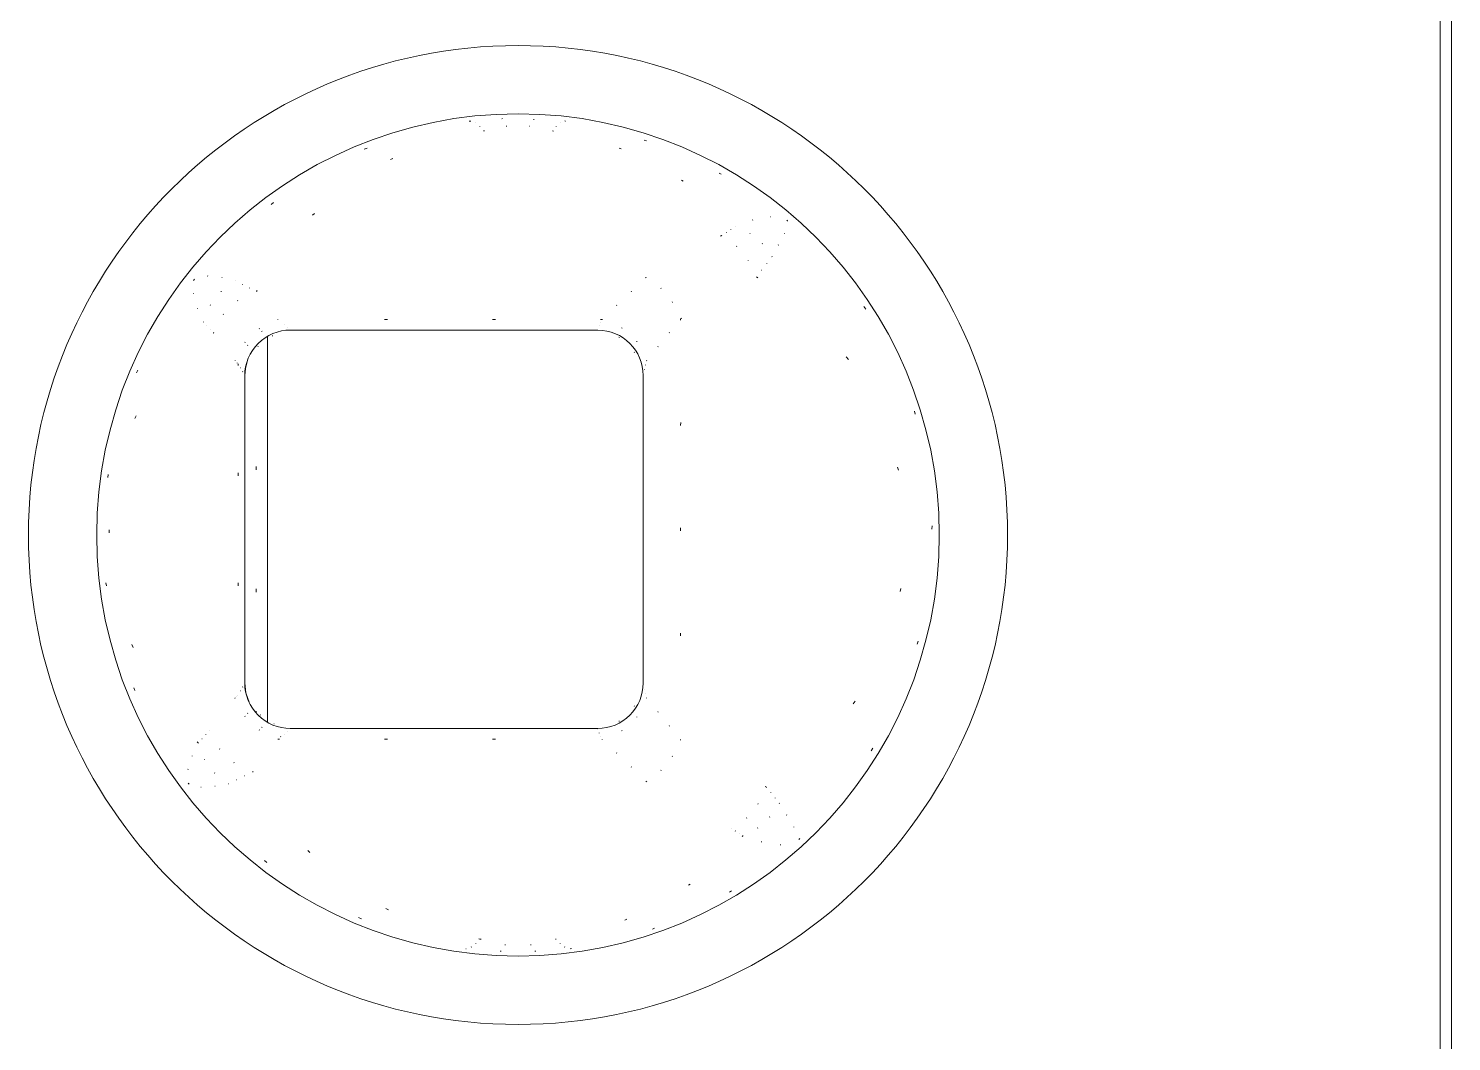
# Model space of a CAD drawing. Header units: inches. Extents: x 17 to 3130, y 15 to 659.
# Drawn here: x 1135.56 to 1141.81, y 214.86 to 219.31 of the extents above; entities that cross this region are included whole.
import ezdxf

# ---------------------------------------------------------------- set-up
doc = ezdxf.new("R2010")
doc.units = ezdxf.units.IN
doc.header["$MEASUREMENT"] = 0
doc.layers.add('Ebene 1', color=7, linetype='Continuous')

msp = doc.modelspace()

# ---------------------------------------------------------------- linework, layer by layer
at = {"layer": 'Ebene 1', "lineweight": 9}
for points in [[(1141.76414, 228.28024), (1141.76414, 228.28024), (1141.76414, 213.98014), (1141.76414, 213.98014)], [(1141.81414, 214.78024), (1141.81414, 214.78024), (1141.81414, 220.53014), (1141.81414, 220.53014)], [(1136.71414, 217.98024), (1136.71414, 217.98024), (1136.71414, 217.98024), (1136.71414, 217.98024)], [(1136.71414, 217.98024), (1136.71414, 217.98024), (1138.06414, 217.98004), (1138.06414, 217.98004)], [(1138.26404, 217.78024), (1138.26404, 217.89054), (1138.17454, 217.98024), (1138.06414, 217.98004)], [(1136.51664, 217.81204), (1136.51664, 217.81204), (1136.52414, 217.84284), (1136.52414, 217.84284)], [(1136.51414, 217.78054), (1136.51414, 217.78054), (1136.51664, 217.81204), (1136.51664, 217.81204)], [(1136.51414, 217.78054), (1136.51414, 217.78054), (1136.51414, 217.78054), (1136.51414, 217.78054)], [(1136.51414, 216.42984), (1136.51414, 216.42984), (1136.51414, 217.78054), (1136.51414, 217.78054)], [(1138.26404, 217.78904), (1138.26404, 217.78904), (1138.26404, 217.78904), (1138.26404, 217.78904)], [(1138.26404, 217.78904), (1138.26404, 217.78904), (1138.26404, 216.42134), (1138.26404, 216.42134)], [(1136.51414, 216.42984), (1136.51414, 216.42984), (1136.51414, 216.42984), (1136.51414, 216.42984)], [(1136.51884, 216.38664), (1136.51884, 216.38664), (1136.51414, 216.42984), (1136.51414, 216.42984)], [(1136.51884, 216.38664), (1136.51884, 216.38664), (1136.51884, 216.38664), (1136.51884, 216.38664)], [(1136.53284, 216.34544), (1136.53284, 216.34544), (1136.51884, 216.38664), (1136.51884, 216.38664)], [(1136.71414, 216.23024), (1136.71414, 216.23024), (1136.71414, 216.23024), (1136.71414, 216.23024)], [(1138.06414, 216.23024), (1138.06414, 216.23024), (1136.71414, 216.23024), (1136.71414, 216.23024)]]:
    msp.add_open_spline(points, degree=3, dxfattribs=at)
for points, knots in [([(1137.71414, 219.23024), (1136.52674, 219.23024), (1135.56414, 218.26764), (1135.56414, 217.08024), (1135.56414, 217.08024), (1135.56414, 215.89284), (1136.52674, 214.93014), (1137.71414, 214.93004), (1137.71414, 214.93004), (1138.90154, 214.93014), (1139.86414, 215.89284), (1139.86414, 217.08024), (1139.86414, 217.08024), (1139.86424, 218.26754), (1138.90154, 219.23024), (1137.71424, 219.23024)], [0, 0, 0, 0, 0.25, 0.25, 0.25, 0.25, 0.5, 0.5, 0.5, 0.5, 0.75, 0.75, 0.75, 0.75, 1, 1, 1, 1]), ([(1137.71414, 218.93024), (1136.69244, 218.93024), (1135.86414, 218.10184), (1135.86414, 217.08024), (1135.86414, 217.08024), (1135.86404, 216.05844), (1136.69244, 215.23014), (1137.71414, 215.23024), (1137.71414, 215.23024), (1138.73584, 215.23024), (1139.56414, 216.05844), (1139.56414, 217.08024), (1139.56414, 217.08024), (1139.56404, 218.10184), (1138.73594, 218.93024), (1137.71414, 218.93024)], [0, 0, 0, 0, 0.25, 0.25, 0.25, 0.25, 0.5, 0.5, 0.5, 0.5, 0.75, 0.75, 0.75, 0.75, 1, 1, 1, 1]), ([(1136.71414, 217.98024), (1136.66114, 217.98024), (1136.61014, 217.95914), (1136.57274, 217.92164), (1136.57274, 217.92164), (1136.53524, 217.88404), (1136.51404, 217.83324), (1136.51414, 217.78024)], [0, 0, 0, 0, 0.5, 0.5, 0.5, 0.5, 1, 1, 1, 1]), ([(1136.51414, 216.43024), (1136.51414, 216.37704), (1136.53514, 216.32624), (1136.57274, 216.28874), (1136.57274, 216.28874), (1136.61014, 216.25124), (1136.66114, 216.23024), (1136.71414, 216.23024)], [0, 0, 0, 0, 0.5, 0.5, 0.5, 0.5, 1, 1, 1, 1]), ([(1138.06414, 216.23024), (1138.11724, 216.23024), (1138.16804, 216.25124), (1138.20564, 216.28874), (1138.20564, 216.28874), (1138.24304, 216.32624), (1138.26404, 216.37724), (1138.26404, 216.43024)], [0, 0, 0, 0, 0.5, 0.5, 0.5, 0.5, 1, 1, 1, 1])]:
    msp.add_open_spline(points, degree=3, knots=knots, dxfattribs=at)
at = {"layer": 'Ebene 1', "color": 3, "lineweight": 9}
for points in [[(1137.50614, 218.89864), (1137.50614, 218.89864), (1137.49974, 218.89744), (1137.49974, 218.89744)], [(1137.50614, 218.89864), (1137.50614, 218.89864), (1137.50614, 218.89864), (1137.50614, 218.89864)], [(1137.50614, 218.89864), (1137.50614, 218.89864), (1137.50644, 218.89864), (1137.50644, 218.89864)], [(1137.52874, 218.89024), (1137.52874, 218.89024), (1137.52874, 218.89024), (1137.52874, 218.89024)], [(1137.52874, 218.89024), (1137.52874, 218.89024), (1137.52944, 218.89004), (1137.52944, 218.89004)], [(1137.64664, 218.90904), (1137.64664, 218.90904), (1137.64284, 218.90864), (1137.64284, 218.90864)], [(1137.66174, 218.87524), (1137.66174, 218.87524), (1137.66454, 218.87564), (1137.66454, 218.87564)], [(1137.76394, 218.87654), (1137.76394, 218.87654), (1137.76394, 218.87654), (1137.76394, 218.87654)], [(1137.76394, 218.87654), (1137.76394, 218.87654), (1137.76654, 218.87604), (1137.76654, 218.87604)], [(1137.78154, 218.90504), (1137.78154, 218.90504), (1137.78154, 218.90504), (1137.78154, 218.90504)], [(1137.78524, 218.90504), (1137.78524, 218.90504), (1137.78154, 218.90504), (1137.78154, 218.90504)], [(1137.89944, 218.89024), (1137.89944, 218.89024), (1137.89874, 218.89004), (1137.89874, 218.89004)], [(1137.92024, 218.89894), (1137.92024, 218.89894), (1137.92024, 218.89894), (1137.92024, 218.89894)], [(1137.92214, 218.89864), (1137.92214, 218.89864), (1137.92024, 218.89894), (1137.92024, 218.89894)], [(1137.92214, 218.89864), (1137.92214, 218.89864), (1137.92174, 218.89864), (1137.92174, 218.89864)], [(1137.54654, 218.87394), (1137.54654, 218.87394), (1137.54654, 218.87394), (1137.54654, 218.87394)], [(1137.54654, 218.87394), (1137.54654, 218.87394), (1137.54694, 218.87344), (1137.54694, 218.87344)], [(1137.56294, 218.85534), (1137.56294, 218.85534), (1137.56424, 218.85554), (1137.56424, 218.85554)], [(1137.56294, 218.85534), (1137.56294, 218.85534), (1137.56294, 218.85534), (1137.56294, 218.85534)], [(1137.56294, 218.85534), (1137.56294, 218.85534), (1137.56714, 218.85524), (1137.56714, 218.85524)], [(1137.86534, 218.85524), (1137.86534, 218.85524), (1137.86534, 218.85524), (1137.86534, 218.85524)], [(1137.86534, 218.85524), (1137.86534, 218.85524), (1137.86944, 218.85434), (1137.86944, 218.85434)], [(1137.88174, 218.87394), (1137.88174, 218.87394), (1137.88124, 218.87344), (1137.88124, 218.87344)], [(1138.26834, 218.81424), (1138.26834, 218.81424), (1138.26834, 218.81424), (1138.26834, 218.81424)], [(1138.27784, 218.81164), (1138.27784, 218.81164), (1138.26834, 218.81424), (1138.26834, 218.81424)], [(1137.05104, 218.77904), (1137.05104, 218.77904), (1137.03884, 218.77434), (1137.03884, 218.77434)], [(1138.15914, 218.77954), (1138.15914, 218.77954), (1138.15914, 218.77954), (1138.15914, 218.77954)], [(1138.15914, 218.77954), (1138.15914, 218.77954), (1138.16694, 218.77644), (1138.16694, 218.77644)], [(1137.15434, 218.72934), (1137.15434, 218.72934), (1137.16484, 218.73404), (1137.16484, 218.73404)], [(1138.43204, 218.63844), (1138.43204, 218.63844), (1138.43204, 218.63844), (1138.43204, 218.63844)], [(1138.43204, 218.63844), (1138.43204, 218.63844), (1138.43914, 218.63384), (1138.43914, 218.63384)], [(1138.59834, 218.66934), (1138.59834, 218.66934), (1138.59834, 218.66934), (1138.59834, 218.66934)], [(1138.60714, 218.66494), (1138.60714, 218.66494), (1138.59834, 218.66934), (1138.59834, 218.66934)], [(1136.63984, 218.54014), (1136.63984, 218.54014), (1136.62944, 218.53224), (1136.62944, 218.53224)], [(1136.81204, 218.48464), (1136.81204, 218.48464), (1136.82004, 218.49304), (1136.82004, 218.49304)], [(1138.74584, 218.46414), (1138.74584, 218.46414), (1138.74394, 218.46344), (1138.74394, 218.46344)], [(1138.82374, 218.47784), (1138.82374, 218.47784), (1138.82154, 218.47784), (1138.82154, 218.47784)], [(1138.89454, 218.46294), (1138.89454, 218.46294), (1138.89454, 218.46294), (1138.89454, 218.46294)], [(1138.89834, 218.46004), (1138.89834, 218.46004), (1138.89454, 218.46294), (1138.89454, 218.46294)], [(1138.89754, 218.46064), (1138.89754, 218.46064), (1138.89754, 218.46064), (1138.89754, 218.46064)], [(1138.89834, 218.46004), (1138.89834, 218.46004), (1138.89754, 218.46064), (1138.89754, 218.46064)], [(1138.89834, 218.46004), (1138.89834, 218.46004), (1138.89834, 218.46004), (1138.89834, 218.46004)], [(1138.89834, 218.46004), (1138.89834, 218.46004), (1138.89894, 218.45944), (1138.89894, 218.45944)], [(1138.60844, 218.39544), (1138.60844, 218.39544), (1138.60384, 218.39304), (1138.60384, 218.39304)], [(1138.60844, 218.39544), (1138.60844, 218.39544), (1138.60844, 218.39544), (1138.60844, 218.39544)], [(1138.60844, 218.39544), (1138.60844, 218.39544), (1138.60934, 218.39484), (1138.60934, 218.39484)], [(1138.62914, 218.40924), (1138.62914, 218.40924), (1138.62854, 218.40894), (1138.62854, 218.40894)], [(1138.64944, 218.42304), (1138.64944, 218.42304), (1138.64904, 218.42264), (1138.64904, 218.42264)], [(1138.66974, 218.43654), (1138.66974, 218.43654), (1138.66934, 218.43634), (1138.66934, 218.43634)], [(1138.73284, 218.40514), (1138.73284, 218.40514), (1138.73284, 218.40514), (1138.73284, 218.40514)], [(1138.73444, 218.40424), (1138.73444, 218.40424), (1138.73284, 218.40514), (1138.73284, 218.40514)], [(1138.88454, 218.40604), (1138.88454, 218.40604), (1138.88394, 218.40444), (1138.88394, 218.40444)], [(1138.67414, 218.34904), (1138.67414, 218.34904), (1138.67414, 218.34904), (1138.67414, 218.34904)], [(1138.67414, 218.34904), (1138.67414, 218.34904), (1138.67594, 218.34784), (1138.67594, 218.34784)], [(1138.78614, 218.36034), (1138.78614, 218.36034), (1138.78614, 218.36034), (1138.78614, 218.36034)], [(1138.78724, 218.35884), (1138.78724, 218.35884), (1138.78614, 218.36034), (1138.78614, 218.36034)], [(1138.85814, 218.35424), (1138.85814, 218.35424), (1138.85744, 218.35284), (1138.85744, 218.35284)], [(1138.72434, 218.28804), (1138.72434, 218.28804), (1138.72434, 218.28804), (1138.72434, 218.28804)], [(1138.72434, 218.28804), (1138.72434, 218.28804), (1138.72524, 218.28604), (1138.72524, 218.28604)], [(1138.80674, 218.27274), (1138.80674, 218.27274), (1138.80744, 218.27354), (1138.80744, 218.27354)], [(1138.82924, 218.30344), (1138.82924, 218.30344), (1138.82924, 218.30344), (1138.82924, 218.30344)], [(1138.82984, 218.30264), (1138.82984, 218.30264), (1138.82924, 218.30344), (1138.82924, 218.30344)], [(1136.29334, 218.20374), (1136.29334, 218.20374), (1136.28954, 218.19854), (1136.28954, 218.19854)], [(1136.29334, 218.20374), (1136.29334, 218.20374), (1136.29394, 218.20444), (1136.29394, 218.20444)], [(1136.35074, 218.21784), (1136.35074, 218.21784), (1136.35074, 218.21784), (1136.35074, 218.21784)], [(1136.35074, 218.21784), (1136.35074, 218.21784), (1136.35254, 218.21764), (1136.35254, 218.21764)], [(1136.41344, 218.21184), (1136.41344, 218.21184), (1136.41344, 218.21184), (1136.41344, 218.21184)], [(1136.41344, 218.21184), (1136.41344, 218.21184), (1136.41514, 218.21164), (1136.41514, 218.21164)], [(1136.47514, 218.19644), (1136.47514, 218.19644), (1136.47514, 218.19644), (1136.47514, 218.19644)], [(1136.47514, 218.19644), (1136.47514, 218.19644), (1136.47554, 218.19614), (1136.47554, 218.19614)], [(1138.27554, 218.21104), (1138.27554, 218.21104), (1138.27464, 218.21014), (1138.27464, 218.21014)], [(1138.27554, 218.21104), (1138.27554, 218.21104), (1138.27554, 218.21104), (1138.27554, 218.21104)], [(1138.27554, 218.21104), (1138.27554, 218.21104), (1138.27644, 218.21044), (1138.27644, 218.21044)], [(1138.76134, 218.21404), (1138.76134, 218.21404), (1138.76174, 218.21464), (1138.76174, 218.21464)], [(1138.76134, 218.21404), (1138.76134, 218.21404), (1138.76134, 218.21404), (1138.76134, 218.21404)], [(1138.76134, 218.21404), (1138.76134, 218.21404), (1138.76734, 218.20984), (1138.76734, 218.20984)], [(1138.78394, 218.24324), (1138.78394, 218.24324), (1138.78454, 218.24404), (1138.78454, 218.24404)], [(1136.28924, 218.14134), (1136.28924, 218.14134), (1136.28924, 218.14134), (1136.28924, 218.14134)], [(1136.28954, 218.13954), (1136.28954, 218.13954), (1136.28924, 218.14134), (1136.28924, 218.14134)], [(1136.40974, 218.14904), (1136.40974, 218.14904), (1136.41144, 218.15024), (1136.41144, 218.15024)], [(1136.50474, 218.18104), (1136.50474, 218.18104), (1136.50474, 218.18104), (1136.50474, 218.18104)], [(1136.50474, 218.18104), (1136.50474, 218.18104), (1136.50544, 218.18064), (1136.50544, 218.18064)], [(1136.53454, 218.16554), (1136.53454, 218.16554), (1136.53454, 218.16554), (1136.53454, 218.16554)], [(1136.53454, 218.16554), (1136.53454, 218.16554), (1136.53544, 218.16504), (1136.53544, 218.16504)], [(1136.56494, 218.14984), (1136.56494, 218.14984), (1136.56794, 218.15464), (1136.56794, 218.15464)], [(1138.21234, 218.15054), (1138.21234, 218.15054), (1138.21064, 218.14884), (1138.21064, 218.14884)], [(1138.34124, 218.16474), (1138.34124, 218.16474), (1138.34124, 218.16474), (1138.34124, 218.16474)], [(1138.34124, 218.16474), (1138.34124, 218.16474), (1138.34314, 218.16344), (1138.34314, 218.16344)], [(1136.30624, 218.07714), (1136.30624, 218.07714), (1136.30624, 218.07714), (1136.30624, 218.07714)], [(1136.30674, 218.07544), (1136.30674, 218.07544), (1136.30624, 218.07714), (1136.30624, 218.07714)], [(1136.36264, 218.08854), (1136.36264, 218.08854), (1136.36354, 218.09064), (1136.36354, 218.09064)], [(1136.48174, 218.10864), (1136.48174, 218.10864), (1136.48404, 218.10984), (1136.48404, 218.10984)], [(1138.14824, 218.08924), (1138.14824, 218.08924), (1138.14654, 218.08764), (1138.14654, 218.08764)], [(1138.39144, 218.10364), (1138.39144, 218.10364), (1138.39144, 218.10364), (1138.39144, 218.10364)], [(1138.39144, 218.10364), (1138.39144, 218.10364), (1138.39244, 218.10144), (1138.39244, 218.10144)], [(1139.23294, 218.08344), (1139.23294, 218.08344), (1139.23294, 218.08344), (1139.23294, 218.08344)], [(1139.24134, 218.07234), (1139.24134, 218.07234), (1139.23294, 218.08344), (1139.23294, 218.08344)], [(1136.33264, 218.01664), (1136.33264, 218.01664), (1136.33264, 218.01664), (1136.33264, 218.01664)], [(1136.33294, 218.01584), (1136.33294, 218.01584), (1136.33264, 218.01664), (1136.33264, 218.01664)], [(1136.33294, 218.01584), (1136.33294, 218.01584), (1136.33334, 218.01684), (1136.33334, 218.01684)], [(1136.33294, 218.01584), (1136.33294, 218.01584), (1136.33294, 218.01584), (1136.33294, 218.01584)], [(1136.33294, 218.01584), (1136.33294, 218.01584), (1136.33314, 218.01564), (1136.33314, 218.01564)], [(1136.34734, 218.00024), (1136.34734, 218.00024), (1136.34734, 218.00024), (1136.34734, 218.00024)], [(1136.34734, 218.00024), (1136.34734, 218.00024), (1136.34774, 217.99984), (1136.34774, 217.99984)], [(1136.41914, 218.04824), (1136.41914, 218.04824), (1136.42034, 218.05044), (1136.42034, 218.05044)], [(1136.65874, 218.02864), (1136.65874, 218.02864), (1136.65874, 218.02864), (1136.65874, 218.02864)], [(1136.65994, 218.02704), (1136.65994, 218.02704), (1136.65874, 218.02864), (1136.65874, 218.02864)], [(1136.68654, 218.00484), (1136.68654, 218.00484), (1136.68654, 218.00484), (1136.68654, 218.00484)], [(1136.68694, 218.00464), (1136.68694, 218.00464), (1136.68654, 218.00484), (1136.68654, 218.00484)], [(1137.12794, 218.02704), (1137.12794, 218.02704), (1137.12794, 218.02704), (1137.12794, 218.02704)], [(1137.14084, 218.02704), (1137.14084, 218.02704), (1137.12794, 218.02704), (1137.12794, 218.02704)], [(1137.60234, 218.02704), (1137.60234, 218.02704), (1137.60234, 218.02704), (1137.60234, 218.02704)], [(1137.61534, 218.02704), (1137.61534, 218.02704), (1137.60234, 218.02704), (1137.60234, 218.02704)], [(1138.07054, 218.00004), (1138.07054, 218.00004), (1138.07044, 217.99984), (1138.07044, 217.99984)], [(1138.07694, 218.01364), (1138.07694, 218.01364), (1138.07684, 218.01334), (1138.07684, 218.01334)], [(1138.07694, 218.02704), (1138.07694, 218.02704), (1138.07694, 218.02704), (1138.07694, 218.02704)], [(1138.08344, 218.02694), (1138.08344, 218.02694), (1138.07694, 218.02704), (1138.07694, 218.02704)], [(1138.08344, 218.02694), (1138.08344, 218.02694), (1138.08324, 218.02684), (1138.08324, 218.02684)], [(1138.08344, 218.02694), (1138.08344, 218.02694), (1138.08344, 218.02694), (1138.08344, 218.02694)], [(1138.08344, 218.02694), (1138.08344, 218.02694), (1138.08454, 218.02664), (1138.08454, 218.02664)], [(1138.42854, 218.02974), (1138.42854, 218.02974), (1138.43314, 218.03224), (1138.43314, 218.03224)], [(1138.42854, 218.02974), (1138.42854, 218.02974), (1138.42854, 218.02974), (1138.42854, 218.02974)], [(1138.42854, 218.02974), (1138.42854, 218.02974), (1138.42854, 218.02344), (1138.42854, 218.02344)], [(1136.36204, 217.98444), (1136.36204, 217.98444), (1136.36204, 217.98444), (1136.36204, 217.98444)], [(1136.36204, 217.98444), (1136.36204, 217.98444), (1136.36234, 217.98404), (1136.36234, 217.98404)], [(1136.37684, 217.96844), (1136.37684, 217.96844), (1136.37734, 217.96964), (1136.37734, 217.96964)], [(1136.37684, 217.96844), (1136.37684, 217.96844), (1136.37684, 217.96844), (1136.37684, 217.96844)], [(1136.37684, 217.96844), (1136.37684, 217.96844), (1136.37804, 217.96684), (1136.37804, 217.96684)], [(1136.57674, 217.98594), (1136.57674, 217.98594), (1136.57894, 217.98704), (1136.57894, 217.98704)], [(1136.58824, 217.97454), (1136.58824, 217.97454), (1136.59044, 217.97564), (1136.59044, 217.97564)], [(1136.63494, 217.95474), (1136.63494, 217.95474), (1136.63694, 217.95544), (1136.63694, 217.95544)], [(1136.70064, 217.99324), (1136.70064, 217.99324), (1136.70064, 217.99324), (1136.70064, 217.99324)], [(1136.70084, 217.99284), (1136.70084, 217.99284), (1136.70064, 217.99324), (1136.70064, 217.99324)], [(1136.71394, 217.98064), (1136.71394, 217.98064), (1136.71394, 217.98064), (1136.71394, 217.98064)], [(1136.71414, 217.98044), (1136.71414, 217.98044), (1136.71394, 217.98064), (1136.71394, 217.98064)], [(1138.15674, 217.94864), (1138.15674, 217.94864), (1138.15674, 217.94864), (1138.15674, 217.94864)], [(1138.15924, 217.94764), (1138.15924, 217.94764), (1138.15674, 217.94864), (1138.15674, 217.94864)], [(1138.16854, 217.98964), (1138.16854, 217.98964), (1138.16854, 217.98964), (1138.16854, 217.98964)], [(1138.16854, 217.98964), (1138.16854, 217.98964), (1138.17094, 217.98854), (1138.17094, 217.98854)], [(1138.37804, 217.96764), (1138.37804, 217.96764), (1138.37954, 217.96924), (1138.37954, 217.96924)], [(1136.51424, 217.92544), (1136.51424, 217.92544), (1136.51544, 217.92764), (1136.51544, 217.92764)], [(1136.52594, 217.91244), (1136.52594, 217.91244), (1136.52704, 217.91464), (1136.52704, 217.91464)], [(1136.57194, 217.90834), (1136.57194, 217.90834), (1136.57324, 217.91004), (1136.57324, 217.91004)], [(1138.22434, 217.88384), (1138.22434, 217.88384), (1138.22434, 217.88384), (1138.22434, 217.88384)], [(1138.22544, 217.88124), (1138.22544, 217.88124), (1138.22434, 217.88384), (1138.22434, 217.88384)], [(1138.23544, 217.93084), (1138.23544, 217.93084), (1138.23544, 217.93084), (1138.23544, 217.93084)], [(1138.23544, 217.93084), (1138.23544, 217.93084), (1138.23664, 217.92854), (1138.23664, 217.92854)], [(1138.32824, 217.90624), (1138.32824, 217.90624), (1138.32954, 217.90794), (1138.32954, 217.90794)], [(1136.47194, 217.84584), (1136.47194, 217.84584), (1136.47244, 217.84674), (1136.47244, 217.84674)], [(1136.48014, 217.83584), (1136.48014, 217.83584), (1136.48014, 217.83584), (1136.48014, 217.83584)], [(1136.48014, 217.83584), (1136.48014, 217.83584), (1136.48024, 217.83564), (1136.48024, 217.83564)], [(1136.48444, 217.83064), (1136.48444, 217.83064), (1136.48494, 217.83184), (1136.48494, 217.83184)], [(1136.48444, 217.83064), (1136.48444, 217.83064), (1136.48444, 217.83064), (1136.48444, 217.83064)], [(1136.48444, 217.83064), (1136.48444, 217.83064), (1136.48444, 217.82404), (1136.48444, 217.82404)], [(1136.48444, 217.83064), (1136.48444, 217.83064), (1136.48444, 217.83064), (1136.48444, 217.83064)], [(1136.48444, 217.83064), (1136.48444, 217.83064), (1136.48454, 217.83044), (1136.48454, 217.83044)], [(1136.49444, 217.81444), (1136.49444, 217.81444), (1136.49444, 217.81444), (1136.49444, 217.81444)], [(1136.49444, 217.81444), (1136.49444, 217.81444), (1136.49484, 217.81394), (1136.49484, 217.81394)], [(1136.52414, 217.84284), (1136.52414, 217.84284), (1136.52474, 217.84364), (1136.52474, 217.84364)], [(1138.27404, 217.82664), (1138.27404, 217.82664), (1138.27404, 217.82714), (1138.27404, 217.82714)], [(1138.27904, 217.84574), (1138.27904, 217.84574), (1138.27984, 217.84664), (1138.27984, 217.84664)], [(1139.15604, 217.86224), (1139.15604, 217.86224), (1139.15604, 217.86224), (1139.15604, 217.86224)], [(1139.15604, 217.86224), (1139.15604, 217.86224), (1139.16554, 217.85124), (1139.16554, 217.85124)], [(1136.04504, 217.80404), (1136.04504, 217.80404), (1136.03894, 217.79244), (1136.03894, 217.79244)], [(1136.50474, 217.79784), (1136.50474, 217.79784), (1136.50474, 217.79784), (1136.50474, 217.79784)], [(1136.50474, 217.79784), (1136.50474, 217.79784), (1136.50504, 217.79744), (1136.50504, 217.79744)], [(1138.26364, 217.79024), (1138.26364, 217.79024), (1138.26364, 217.79024), (1138.26364, 217.79024)], [(1138.26404, 217.78904), (1138.26404, 217.78904), (1138.26364, 217.79024), (1138.26364, 217.79024)], [(1138.26404, 217.78904), (1138.26404, 217.78904), (1138.26424, 217.78924), (1138.26424, 217.78924)], [(1138.26904, 217.80774), (1138.26904, 217.80774), (1138.26914, 217.80824), (1138.26914, 217.80824)], [(1136.03074, 217.59124), (1136.03074, 217.59124), (1136.03654, 217.60404), (1136.03654, 217.60404)], [(1138.42864, 217.57374), (1138.42864, 217.57374), (1138.42854, 217.56124), (1138.42854, 217.56124)], [(1138.42864, 217.57374), (1138.42864, 217.57374), (1138.42864, 217.57374), (1138.42864, 217.57374)], [(1139.45594, 217.62404), (1139.45594, 217.62404), (1139.45594, 217.62404), (1139.45594, 217.62404)], [(1139.45864, 217.61044), (1139.45864, 217.61044), (1139.45594, 217.62404), (1139.45594, 217.62404)], [(1136.56354, 217.38134), (1136.56354, 217.38134), (1136.56354, 217.38134), (1136.56354, 217.38134)], [(1136.56354, 217.36684), (1136.56354, 217.36684), (1136.56354, 217.38134), (1136.56354, 217.38134)], [(1139.38144, 217.37844), (1139.38144, 217.37844), (1139.38144, 217.37844), (1139.38144, 217.37844)], [(1139.38144, 217.37844), (1139.38144, 217.37844), (1139.38514, 217.36424), (1139.38514, 217.36424)], [(1135.91424, 217.34584), (1135.91424, 217.34584), (1135.91204, 217.33304), (1135.91204, 217.33304)], [(1136.48444, 217.35364), (1136.48444, 217.35364), (1136.48444, 217.35364), (1136.48444, 217.35364)], [(1136.48444, 217.35364), (1136.48444, 217.35364), (1136.48444, 217.34044), (1136.48444, 217.34044)], [(1135.91864, 217.08944), (1135.91864, 217.08944), (1135.91874, 217.10354), (1135.91874, 217.10354)], [(1138.42854, 217.11144), (1138.42854, 217.11144), (1138.42854, 217.11144), (1138.42854, 217.11144)], [(1138.42854, 217.11144), (1138.42854, 217.11144), (1138.42854, 217.09904), (1138.42854, 217.09904)], [(1139.53194, 217.10604), (1139.53194, 217.10604), (1139.53294, 217.12004), (1139.53294, 217.12004)], [(1135.90414, 216.87004), (1135.90414, 216.87004), (1135.90414, 216.87004), (1135.90414, 216.87004)], [(1135.90414, 216.87004), (1135.90414, 216.87004), (1135.90624, 216.85714), (1135.90624, 216.85714)], [(1136.48444, 216.87004), (1136.48444, 216.87004), (1136.48444, 216.87004), (1136.48444, 216.87004)], [(1136.48444, 216.87004), (1136.48444, 216.87004), (1136.48444, 216.85674), (1136.48444, 216.85674)], [(1136.56354, 216.84354), (1136.56354, 216.84354), (1136.56354, 216.84354), (1136.56354, 216.84354)], [(1136.56354, 216.82904), (1136.56354, 216.82904), (1136.56354, 216.84354), (1136.56354, 216.84354)], [(1139.39534, 216.84544), (1139.39534, 216.84544), (1139.39224, 216.83124), (1139.39224, 216.83124)], [(1138.42854, 216.64924), (1138.42854, 216.64924), (1138.42854, 216.64924), (1138.42854, 216.64924)], [(1138.42854, 216.64924), (1138.42854, 216.64924), (1138.42854, 216.63664), (1138.42854, 216.63664)], [(1136.01794, 216.59904), (1136.01794, 216.59904), (1136.01794, 216.59904), (1136.01794, 216.59904)], [(1136.02334, 216.58624), (1136.02334, 216.58624), (1136.01794, 216.59904), (1136.01794, 216.59904)], [(1139.46714, 216.60084), (1139.46714, 216.60084), (1139.47214, 216.61384), (1139.47214, 216.61384)], [(1136.02694, 216.40944), (1136.02694, 216.40944), (1136.02694, 216.40944), (1136.02694, 216.40944)], [(1136.02694, 216.40944), (1136.02694, 216.40944), (1136.03114, 216.39704), (1136.03114, 216.39704)], [(1136.49484, 216.39634), (1136.49484, 216.39634), (1136.49464, 216.39584), (1136.49464, 216.39584)], [(1136.50494, 216.41294), (1136.50494, 216.41294), (1136.50474, 216.41244), (1136.50474, 216.41244)], [(1136.51414, 216.42984), (1136.51414, 216.42984), (1136.51404, 216.42944), (1136.51404, 216.42944)], [(1138.26404, 216.42134), (1138.26404, 216.42134), (1138.26364, 216.42004), (1138.26364, 216.42004)], [(1138.26904, 216.40264), (1138.26904, 216.40264), (1138.26904, 216.40264), (1138.26904, 216.40264)], [(1138.26914, 216.40224), (1138.26914, 216.40224), (1138.26904, 216.40264), (1138.26904, 216.40264)], [(1138.27404, 216.38384), (1138.27404, 216.38384), (1138.27404, 216.38384), (1138.27404, 216.38384)], [(1138.27414, 216.38324), (1138.27414, 216.38324), (1138.27404, 216.38384), (1138.27404, 216.38384)], [(1136.47184, 216.36464), (1136.47184, 216.36464), (1136.47034, 216.36264), (1136.47034, 216.36264)], [(1136.47614, 216.36974), (1136.47614, 216.36974), (1136.47594, 216.36944), (1136.47594, 216.36944)], [(1136.48024, 216.37474), (1136.48024, 216.37474), (1136.48014, 216.37444), (1136.48014, 216.37444)], [(1138.22544, 216.32904), (1138.22544, 216.32904), (1138.22444, 216.32664), (1138.22444, 216.32664)], [(1138.27904, 216.36464), (1138.27904, 216.36464), (1138.27854, 216.36344), (1138.27854, 216.36344)], [(1138.27904, 216.36484), (1138.27904, 216.36484), (1138.27904, 216.36484), (1138.27904, 216.36484)], [(1138.27904, 216.36464), (1138.27904, 216.36464), (1138.27904, 216.36484), (1138.27904, 216.36484)], [(1139.19484, 216.35044), (1139.19484, 216.35044), (1139.18574, 216.33904), (1139.18574, 216.33904)], [(1136.51424, 216.28484), (1136.51424, 216.28484), (1136.51424, 216.28484), (1136.51424, 216.28484)], [(1136.51544, 216.28264), (1136.51544, 216.28264), (1136.51424, 216.28484), (1136.51424, 216.28484)], [(1136.52594, 216.29804), (1136.52594, 216.29804), (1136.52594, 216.29804), (1136.52594, 216.29804)], [(1136.52704, 216.29584), (1136.52704, 216.29584), (1136.52594, 216.29804), (1136.52594, 216.29804)], [(1136.56354, 216.30594), (1136.56354, 216.30594), (1136.56354, 216.30594), (1136.56354, 216.30594)], [(1136.56354, 216.29854), (1136.56354, 216.29854), (1136.56354, 216.30594), (1136.56354, 216.30594)], [(1136.58134, 216.29004), (1136.58134, 216.29004), (1136.58134, 216.29004), (1136.58134, 216.29004)], [(1136.58264, 216.28854), (1136.58264, 216.28854), (1136.58134, 216.29004), (1136.58134, 216.29004)], [(1136.64144, 216.25104), (1136.64144, 216.25104), (1136.64144, 216.25104), (1136.64144, 216.25104)], [(1136.64334, 216.25064), (1136.64334, 216.25064), (1136.64144, 216.25104), (1136.64144, 216.25104)], [(1138.15924, 216.26274), (1138.15924, 216.26274), (1138.15674, 216.26184), (1138.15674, 216.26184)], [(1138.23664, 216.28184), (1138.23664, 216.28184), (1138.23554, 216.27944), (1138.23554, 216.27944)], [(1138.32824, 216.30414), (1138.32824, 216.30414), (1138.32824, 216.30414), (1138.32824, 216.30414)], [(1138.32954, 216.30244), (1138.32954, 216.30244), (1138.32824, 216.30414), (1138.32824, 216.30414)], [(1136.34374, 216.20324), (1136.34374, 216.20324), (1136.34334, 216.20274), (1136.34334, 216.20274)], [(1136.36074, 216.22104), (1136.36074, 216.22104), (1136.36054, 216.22094), (1136.36054, 216.22094)], [(1136.57684, 216.22444), (1136.57684, 216.22444), (1136.57684, 216.22444), (1136.57684, 216.22444)], [(1136.57904, 216.22344), (1136.57904, 216.22344), (1136.57684, 216.22444), (1136.57684, 216.22444)], [(1136.58814, 216.23584), (1136.58814, 216.23584), (1136.58814, 216.23584), (1136.58814, 216.23584)], [(1136.59044, 216.23464), (1136.59044, 216.23464), (1136.58814, 216.23584), (1136.58814, 216.23584)], [(1136.67134, 216.19464), (1136.67134, 216.19464), (1136.67134, 216.19464), (1136.67134, 216.19464)], [(1136.67254, 216.19404), (1136.67254, 216.19404), (1136.67134, 216.19464), (1136.67134, 216.19464)], [(1136.67254, 216.19404), (1136.67254, 216.19404), (1136.67264, 216.19424), (1136.67264, 216.19424)], [(1136.68644, 216.20544), (1136.68644, 216.20544), (1136.68684, 216.20584), (1136.68684, 216.20584)], [(1136.70064, 216.21714), (1136.70064, 216.21714), (1136.70104, 216.21754), (1136.70104, 216.21754)], [(1136.71314, 216.23024), (1136.71314, 216.23024), (1136.71314, 216.23024), (1136.71314, 216.23024)], [(1136.71414, 216.22984), (1136.71414, 216.22984), (1136.71314, 216.23024), (1136.71314, 216.23024)], [(1138.06404, 216.22384), (1138.06404, 216.22384), (1138.06404, 216.22384), (1138.06404, 216.22384)], [(1138.06404, 216.22384), (1138.06404, 216.22384), (1138.06424, 216.22364), (1138.06424, 216.22364)], [(1138.07044, 216.21064), (1138.07044, 216.21064), (1138.07044, 216.21064), (1138.07044, 216.21064)], [(1138.07044, 216.21064), (1138.07044, 216.21064), (1138.07054, 216.21024), (1138.07054, 216.21024)], [(1138.07684, 216.19704), (1138.07684, 216.19704), (1138.07684, 216.19704), (1138.07684, 216.19704)], [(1138.07684, 216.19704), (1138.07684, 216.19704), (1138.07694, 216.19684), (1138.07694, 216.19684)], [(1138.17094, 216.22184), (1138.17094, 216.22184), (1138.16854, 216.22064), (1138.16854, 216.22064)], [(1138.37814, 216.24274), (1138.37814, 216.24274), (1138.37814, 216.24274), (1138.37814, 216.24274)], [(1138.37934, 216.24114), (1138.37934, 216.24114), (1138.37814, 216.24274), (1138.37814, 216.24274)], [(1136.30444, 216.17214), (1136.30444, 216.17214), (1136.30444, 216.17214), (1136.30444, 216.17214)], [(1136.30904, 216.16684), (1136.30904, 216.16684), (1136.30444, 216.17214), (1136.30444, 216.17214)], [(1136.30904, 216.16684), (1136.30904, 216.16684), (1136.30854, 216.16604), (1136.30854, 216.16604)], [(1136.30904, 216.16684), (1136.30904, 216.16684), (1136.30904, 216.16684), (1136.30904, 216.16684)], [(1136.30904, 216.16684), (1136.30904, 216.16684), (1136.30934, 216.16584), (1136.30934, 216.16584)], [(1136.32654, 216.18514), (1136.32654, 216.18514), (1136.32594, 216.18464), (1136.32594, 216.18464)], [(1136.40304, 216.14144), (1136.40304, 216.14144), (1136.40304, 216.14144), (1136.40304, 216.14144)], [(1136.40424, 216.13924), (1136.40424, 216.13924), (1136.40304, 216.14144), (1136.40304, 216.14144)], [(1136.65884, 216.18394), (1136.65884, 216.18394), (1136.65884, 216.18394), (1136.65884, 216.18394)], [(1136.65994, 216.18334), (1136.65994, 216.18334), (1136.65884, 216.18394), (1136.65884, 216.18394)], [(1136.65994, 216.18334), (1136.65994, 216.18334), (1136.65994, 216.18334), (1136.65994, 216.18334)], [(1136.65994, 216.18334), (1136.65994, 216.18334), (1136.66644, 216.18334), (1136.66644, 216.18334)], [(1137.12794, 216.18334), (1137.12794, 216.18334), (1137.12794, 216.18334), (1137.12794, 216.18334)], [(1137.12794, 216.18334), (1137.12794, 216.18334), (1137.14074, 216.18334), (1137.14074, 216.18334)], [(1137.60244, 216.18334), (1137.60244, 216.18334), (1137.60244, 216.18334), (1137.60244, 216.18334)], [(1137.60244, 216.18334), (1137.60244, 216.18334), (1137.61534, 216.18334), (1137.61534, 216.18334)], [(1138.08344, 216.18334), (1138.08344, 216.18334), (1138.08344, 216.18334), (1138.08344, 216.18334)], [(1138.08344, 216.18334), (1138.08344, 216.18334), (1138.08434, 216.18244), (1138.08434, 216.18244)], [(1138.42784, 216.18144), (1138.42784, 216.18144), (1138.42784, 216.18144), (1138.42784, 216.18144)], [(1138.42854, 216.18064), (1138.42854, 216.18064), (1138.42784, 216.18144), (1138.42784, 216.18144)], [(1138.42854, 216.18064), (1138.42854, 216.18064), (1138.42814, 216.17964), (1138.42814, 216.17964)], [(1139.26534, 216.13254), (1139.26534, 216.13254), (1139.27294, 216.14424), (1139.27294, 216.14424)], [(1136.28354, 216.11084), (1136.28354, 216.11084), (1136.28304, 216.10924), (1136.28304, 216.10924)], [(1136.33684, 216.09544), (1136.33684, 216.09544), (1136.33684, 216.09544), (1136.33684, 216.09544)], [(1136.33684, 216.09544), (1136.33684, 216.09544), (1136.33764, 216.09344), (1136.33764, 216.09344)], [(1136.46574, 216.08094), (1136.46574, 216.08094), (1136.46574, 216.08094), (1136.46574, 216.08094)], [(1136.46794, 216.07984), (1136.46794, 216.07984), (1136.46574, 216.08094), (1136.46574, 216.08094)], [(1138.14654, 216.12284), (1138.14654, 216.12284), (1138.14654, 216.12284), (1138.14654, 216.12284)], [(1138.14654, 216.12284), (1138.14654, 216.12284), (1138.14824, 216.12114), (1138.14824, 216.12114)], [(1138.39244, 216.10874), (1138.39244, 216.10874), (1138.39144, 216.10684), (1138.39144, 216.10684)], [(1136.26504, 216.05104), (1136.26504, 216.05104), (1136.26454, 216.04944), (1136.26454, 216.04944)], [(1136.38144, 216.03544), (1136.38144, 216.03544), (1136.38144, 216.03544), (1136.38144, 216.03544)], [(1136.38144, 216.03544), (1136.38144, 216.03544), (1136.38314, 216.03404), (1136.38314, 216.03404)], [(1136.47934, 216.00514), (1136.47934, 216.00514), (1136.47844, 216.00464), (1136.47844, 216.00464)], [(1136.51434, 216.02254), (1136.51434, 216.02254), (1136.51344, 216.02214), (1136.51344, 216.02214)], [(1136.54774, 216.04044), (1136.54774, 216.04044), (1136.54774, 216.04044), (1136.54774, 216.04044)], [(1136.54894, 216.03984), (1136.54894, 216.03984), (1136.54774, 216.04044), (1136.54774, 216.04044)], [(1136.54894, 216.03984), (1136.54894, 216.03984), (1136.54834, 216.03964), (1136.54834, 216.03964)], [(1136.54894, 216.03984), (1136.54894, 216.03984), (1136.55044, 216.04184), (1136.55044, 216.04184)], [(1138.21064, 216.06164), (1138.21064, 216.06164), (1138.21064, 216.06164), (1138.21064, 216.06164)], [(1138.21064, 216.06164), (1138.21064, 216.06164), (1138.21234, 216.05984), (1138.21234, 216.05984)], [(1138.34314, 216.04704), (1138.34314, 216.04704), (1138.34124, 216.04564), (1138.34124, 216.04564)], [(1136.26614, 215.99024), (1136.26614, 215.99024), (1136.26614, 215.99024), (1136.26614, 215.99024)], [(1136.26614, 215.99024), (1136.26614, 215.99024), (1136.27044, 215.98524), (1136.27044, 215.98524)], [(1136.32304, 215.97284), (1136.32304, 215.97284), (1136.32134, 215.97284), (1136.32134, 215.97284)], [(1136.38454, 215.97624), (1136.38454, 215.97624), (1136.38294, 215.97624), (1136.38294, 215.97624)], [(1136.44394, 215.98744), (1136.44394, 215.98744), (1136.44314, 215.98724), (1136.44314, 215.98724)], [(1138.27554, 215.99924), (1138.27554, 215.99924), (1138.27554, 215.99924), (1138.27554, 215.99924)], [(1138.27554, 215.99924), (1138.27554, 215.99924), (1138.28064, 215.99644), (1138.28064, 215.99644)], [(1138.80004, 215.97474), (1138.80004, 215.97474), (1138.80004, 215.97474), (1138.80004, 215.97474)], [(1138.80514, 215.97194), (1138.80514, 215.97194), (1138.80004, 215.97474), (1138.80004, 215.97474)], [(1138.80514, 215.97194), (1138.80514, 215.97194), (1138.80464, 215.97094), (1138.80464, 215.97094)], [(1138.82394, 215.94874), (1138.82394, 215.94874), (1138.82394, 215.94874), (1138.82394, 215.94874)], [(1138.82444, 215.94814), (1138.82444, 215.94814), (1138.82394, 215.94874), (1138.82394, 215.94874)], [(1138.76914, 215.90004), (1138.76914, 215.90004), (1138.76804, 215.89814), (1138.76804, 215.89814)], [(1138.84294, 215.92524), (1138.84294, 215.92524), (1138.84294, 215.92524), (1138.84294, 215.92524)], [(1138.84344, 215.92464), (1138.84344, 215.92464), (1138.84294, 215.92524), (1138.84294, 215.92524)], [(1138.86184, 215.90184), (1138.86184, 215.90184), (1138.86184, 215.90184), (1138.86184, 215.90184)], [(1138.86214, 215.90144), (1138.86214, 215.90144), (1138.86184, 215.90184), (1138.86184, 215.90184)], [(1138.71974, 215.83824), (1138.71974, 215.83824), (1138.71794, 215.83704), (1138.71794, 215.83704)], [(1138.81924, 215.84034), (1138.81924, 215.84034), (1138.82044, 215.84204), (1138.82044, 215.84204)], [(1138.89384, 215.85074), (1138.89384, 215.85074), (1138.89384, 215.85074), (1138.89384, 215.85074)], [(1138.89464, 215.84924), (1138.89464, 215.84924), (1138.89384, 215.85074), (1138.89384, 215.85074)], [(1138.65214, 215.79064), (1138.65214, 215.79064), (1138.65214, 215.79064), (1138.65214, 215.79064)], [(1138.65214, 215.79064), (1138.65214, 215.79064), (1138.65244, 215.79044), (1138.65244, 215.79044)], [(1138.66854, 215.78004), (1138.66854, 215.78004), (1138.66854, 215.78004), (1138.66854, 215.78004)], [(1138.66854, 215.78004), (1138.66854, 215.78004), (1138.66904, 215.77984), (1138.66904, 215.77984)], [(1138.68514, 215.76924), (1138.68514, 215.76924), (1138.68514, 215.76924), (1138.68514, 215.76924)], [(1138.68514, 215.76924), (1138.68514, 215.76924), (1138.68554, 215.76884), (1138.68554, 215.76884)], [(1138.70194, 215.75844), (1138.70194, 215.75844), (1138.69884, 215.75534), (1138.69884, 215.75534)], [(1138.70194, 215.75844), (1138.70194, 215.75844), (1138.70284, 215.75884), (1138.70284, 215.75884)], [(1138.70194, 215.75844), (1138.70194, 215.75844), (1138.70194, 215.75844), (1138.70194, 215.75844)], [(1138.70194, 215.75844), (1138.70194, 215.75844), (1138.70304, 215.75804), (1138.70304, 215.75804)], [(1138.76614, 215.79244), (1138.76614, 215.79244), (1138.76784, 215.79334), (1138.76784, 215.79334)], [(1138.92534, 215.79884), (1138.92534, 215.79884), (1138.92534, 215.79884), (1138.92534, 215.79884)], [(1138.92604, 215.79734), (1138.92604, 215.79734), (1138.92534, 215.79884), (1138.92534, 215.79884)], [(1136.79174, 215.69404), (1136.79174, 215.69404), (1136.79174, 215.69404), (1136.79174, 215.69404)], [(1136.79944, 215.68534), (1136.79944, 215.68534), (1136.79174, 215.69404), (1136.79174, 215.69404)], [(1138.78234, 215.73274), (1138.78234, 215.73274), (1138.78234, 215.73274), (1138.78234, 215.73274)], [(1138.78234, 215.73274), (1138.78234, 215.73274), (1138.78454, 215.73204), (1138.78454, 215.73204)], [(1138.86564, 215.71964), (1138.86564, 215.71964), (1138.86804, 215.71974), (1138.86804, 215.71974)], [(1138.94694, 215.74244), (1138.94694, 215.74244), (1138.95174, 215.74764), (1138.95174, 215.74764)], [(1138.94694, 215.74244), (1138.94694, 215.74244), (1138.94724, 215.74324), (1138.94724, 215.74324)], [(1136.60064, 215.65004), (1136.60064, 215.65004), (1136.60064, 215.65004), (1136.60064, 215.65004)], [(1136.60064, 215.65004), (1136.60064, 215.65004), (1136.61114, 215.64184), (1136.61114, 215.64184)], [(1138.47004, 215.54644), (1138.47004, 215.54644), (1138.46284, 215.54164), (1138.46284, 215.54164)], [(1138.64364, 215.51134), (1138.64364, 215.51134), (1138.65254, 215.51644), (1138.65254, 215.51644)], [(1137.13424, 215.43904), (1137.13424, 215.43904), (1137.13424, 215.43904), (1137.13424, 215.43904)], [(1137.14484, 215.43414), (1137.14484, 215.43414), (1137.13424, 215.43904), (1137.13424, 215.43904)], [(1137.01424, 215.40054), (1137.01424, 215.40054), (1137.01424, 215.40054), (1137.01424, 215.40054)], [(1137.01424, 215.40054), (1137.01424, 215.40054), (1137.02614, 215.39484), (1137.02614, 215.39484)], [(1138.19184, 215.39204), (1138.19184, 215.39204), (1138.18384, 215.38844), (1138.18384, 215.38844)], [(1138.30444, 215.34944), (1138.30444, 215.34944), (1138.31394, 215.35344), (1138.31394, 215.35344)], [(1137.48464, 215.26224), (1137.48464, 215.26224), (1137.48464, 215.26224), (1137.48464, 215.26224)], [(1137.48464, 215.26224), (1137.48464, 215.26224), (1137.48674, 215.26204), (1137.48674, 215.26204)], [(1137.50974, 215.27044), (1137.50974, 215.27044), (1137.50904, 215.27024), (1137.50904, 215.27024)], [(1137.52934, 215.28674), (1137.52934, 215.28674), (1137.52874, 215.28624), (1137.52874, 215.28624)], [(1137.54154, 215.30644), (1137.54154, 215.30644), (1137.54154, 215.30644), (1137.54154, 215.30644)], [(1137.54724, 215.30514), (1137.54724, 215.30514), (1137.54154, 215.30644), (1137.54154, 215.30644)], [(1137.54724, 215.30514), (1137.54724, 215.30514), (1137.54704, 215.30494), (1137.54704, 215.30494)], [(1137.54724, 215.30514), (1137.54724, 215.30514), (1137.54724, 215.30514), (1137.54724, 215.30514)], [(1137.54724, 215.30514), (1137.54724, 215.30514), (1137.55184, 215.30514), (1137.55184, 215.30514)], [(1137.63544, 215.25264), (1137.63544, 215.25264), (1137.63544, 215.25264), (1137.63544, 215.25264)], [(1137.63544, 215.25264), (1137.63544, 215.25264), (1137.63974, 215.25244), (1137.63974, 215.25244)], [(1137.65614, 215.28004), (1137.65614, 215.28004), (1137.65614, 215.28004), (1137.65614, 215.28004)], [(1137.65924, 215.27984), (1137.65924, 215.27984), (1137.65614, 215.28004), (1137.65614, 215.28004)], [(1137.77214, 215.28044), (1137.77214, 215.28044), (1137.76914, 215.28004), (1137.76914, 215.28004)], [(1137.78854, 215.25204), (1137.78854, 215.25204), (1137.79274, 215.25244), (1137.79274, 215.25244)], [(1137.88104, 215.30514), (1137.88104, 215.30514), (1137.87954, 215.30474), (1137.87954, 215.30474)], [(1137.88104, 215.30514), (1137.88104, 215.30514), (1137.88104, 215.30514), (1137.88104, 215.30514)], [(1137.88104, 215.30514), (1137.88104, 215.30514), (1137.88124, 215.30484), (1137.88124, 215.30484)], [(1137.89894, 215.28674), (1137.89894, 215.28674), (1137.89894, 215.28674), (1137.89894, 215.28674)], [(1137.89894, 215.28674), (1137.89894, 215.28674), (1137.89944, 215.28624), (1137.89944, 215.28624)], [(1137.91854, 215.27044), (1137.91854, 215.27044), (1137.91854, 215.27044), (1137.91854, 215.27044)], [(1137.91854, 215.27044), (1137.91854, 215.27044), (1137.91914, 215.27024), (1137.91914, 215.27024)], [(1137.94364, 215.26224), (1137.94364, 215.26224), (1137.94864, 215.26354), (1137.94864, 215.26354)]]:
    msp.add_open_spline(points, degree=3, dxfattribs=at)
at = {"layer": 'Ebene 1', "color": 30, "lineweight": 9}
for points in [[(1136.61414, 217.95344), (1136.61414, 217.95344), (1136.61414, 217.95344), (1136.61414, 217.95344)], [(1136.61414, 216.25704), (1136.61414, 216.25704), (1136.61414, 217.95344), (1136.61414, 217.95344)]]:
    msp.add_open_spline(points, degree=3, dxfattribs=at)

doc.saveas('drawing.dxf')
